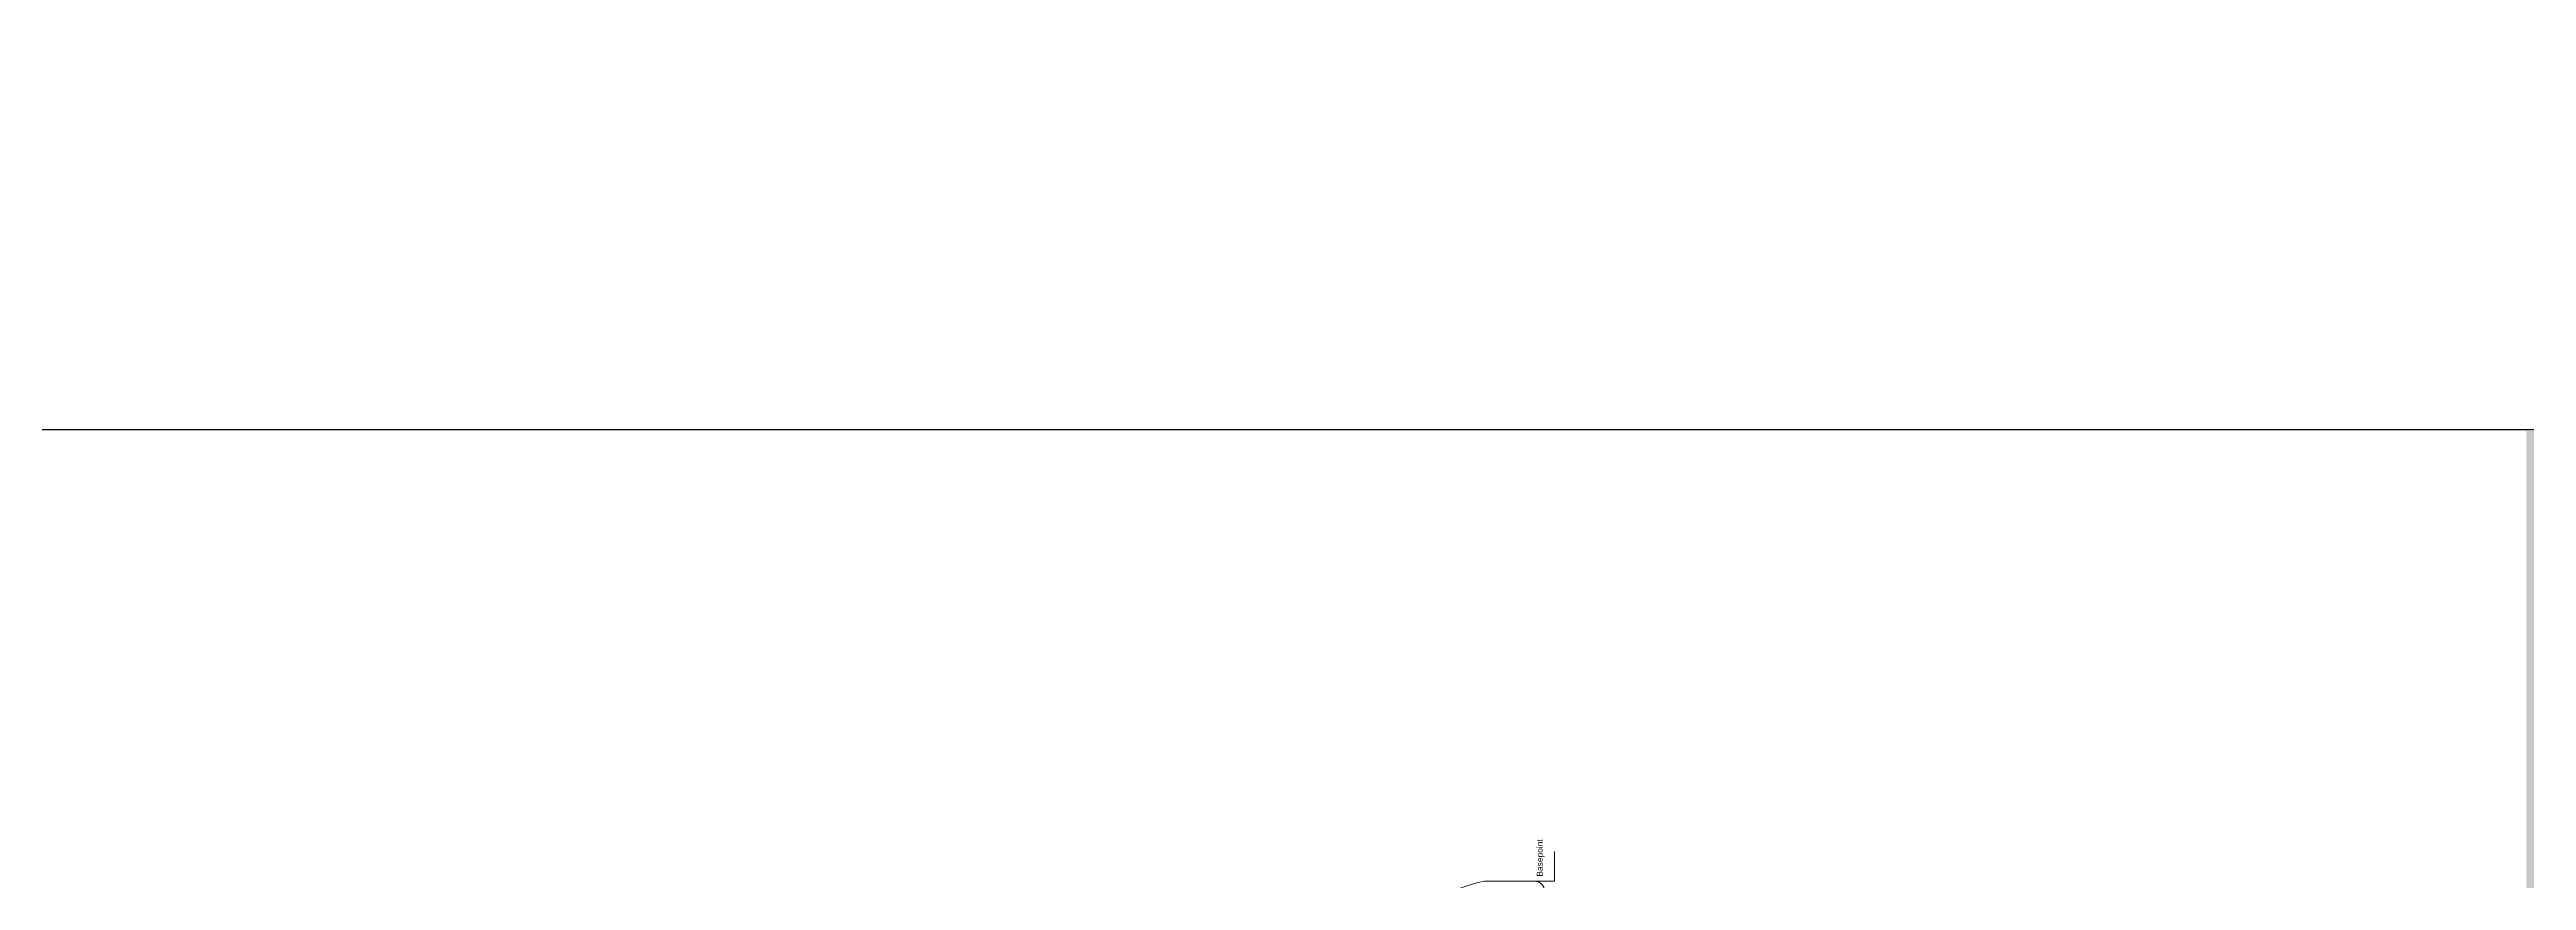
# Model space of a CAD drawing. Header units: millimetres. Extents: x 2258 to 5600, y 711 to 2563.
# Drawn here: x 2627.76 to 2637.31, y 2009.93 to 2013.13 of the extents above; entities that cross this region are included whole.
import ezdxf

# ---------------------------------------------------------------- set-up
doc = ezdxf.new("R2010")
doc.units = ezdxf.units.MM
for name, color, linetype, lineweight in [('HAT', 8, 'Continuous', 18), ('PQI-A-IN-ELEV', 245, 'Continuous', 9), ('PQI-A-IN-FURN', 39, 'Continuous', 13), ('PQI-A-WIN', 140, 'Continuous', 13)]:
    doc.layers.add(name, color=color, linetype=linetype, lineweight=lineweight)
doc.styles.get("Standard").update_dxf_attribs({"font": 'arial.ttf'})
pattern_1 = [(135, (-4.599427157802303, -2.000253202709217), (1.414213562373095, 1.414213562373094), []), (44.99999999999997, (-4.599427157802303, -2.000253202709217), (1.414213562373095, -1.414213562373095), [])]

# ---------------------------------------------------------------- blocks, each defined once
blk = doc.blocks.new('BASEPOINT')
for p, q in [((0.0001424139276124947, -6.579969547004794e-08), (0.0001424139276124947, 2.998156919277449)), ((-7.890404418731123e-08, 0.0005381883725030789), (2.956911949821283, 0.0005381883725030789))]:
    blk.add_line(p, q)
blk.add_text('Basepoint', height=0.6).set_placement((0.4501424139276011, 1.169999934200292))
blk = doc.blocks.new('PRJ_INSERT_50_593613279190', base_point=(-0.0001424139276124947, 6.579969635822636e-08))
h = blk.add_hatch()
h.set_pattern_fill('NETZ', color=256, scale=2, angle=-135, style=0)
h.set_pattern_definition(pattern_1)
edge = h.paths.add_edge_path()
edge.add_arc((-25.2986551748821, 25.33685661379517), 0.7009491730178186, 21.51182172263535, 179.9580202232992)
edge.add_line((-25.99960415975543, 25.33737018892023), (-25.99960415975543, 25.04407319476772))
edge.add_arc((-22.99300567432547, 25.04730335869381), 3.006600220606113, 180.0615561704665, 218.4438120667934)
edge.add_line((-25.34782986281486, 23.17795910793259), (-22.66887832759071, 19.87456954780984))
edge.add_arc((-24.99886901093642, 17.98482262943097), 3.000000000000037, 9.094947017729282e-13, 39.0438988427839, ccw=False)
edge.add_line((-21.99886901093638, 17.98482262943102), (-21.99960415975543, 22.89588363291494))
edge.add_arc((-21.80286819986766, 22.89686949340595), 0.1967384299873035, 73.53864963038978, 180.2871115812252, ccw=False)
edge.add_arc((-20.77735667004206, 27.1363973986147), 4.165315481917134, 201.7354703606924, 256.536940679372, ccw=False)
h = blk.add_hatch()
h.set_pattern_fill('NETZ', color=256, scale=2, angle=-135, style=0)
h.set_pattern_definition(pattern_1)
edge = h.paths.add_edge_path()
edge.add_arc((-25.29884118967663, 15.92990097243664), 0.6999557455590304, 57.98631243675442, 211.9210534334455, ccw=False)
edge.add_arc((-19.3226781381968, 22.23154655800048), 8.000000000000085, 225.5218146126667, 250.4566767224353)
edge.add_line((-21.99883435313792, 14.69243600613606), (-21.99883435313792, 11.99243600613607))
edge.add_arc((-17.18761768759084, 21.15341065885029), 10.347524457111, 212.7227798498215, 242.2921684265773, ccw=False)
for points in [[(-24.64653276932265, 25.5938899021485, 0.8276115379937076), (-25.99960415975543, 25.33737018892023), (-25.99960415975543, 25.04407319476772, 0.1690577026555226), (-25.34782986281486, 23.17795910793259), (-22.66887832759071, 19.87456954780984, -0.172028633719733), (-21.99886901093638, 17.98482262943102), (-21.99960415975543, 22.89588363291494, -0.502665873903851), (-21.74711872695017, 23.08554383215738, -0.2437805197364005)], [(-2.9996041597554, -0.0002532027091888267), (-0.9996041597554282, -0.0002532027091888267), (-0.9996041597554282, 0.9997467972908112, 0.4142135623730953), (0.0003958402445718434, 1.999746797290811), (0.0003958402445718434, 6.99968576213459, 0.2754497923217082), (-12.95498746053668, 20.72978830119703), (-13.4987801833969, 20.87547921919773), (-21.74711872695017, 23.08554383215738, 0.4908735731119964), (-21.99960363186992, 22.89235716621636), (-21.99960415975543, 8.498831269947061, 0.4134286014123665), (-21.49878018514605, 7.99883126994709), (-16.49917691366168, 7.99895334025959, -0.4140724336333067), (-13.4993600191304, 4.99901437541584), (-13.4997262300679, 0.4997467972908396, 0.4145422967863972), (-12.99972623005545, -0.0002532027091888267), (-9.4996041597554, -0.0002532027091888267), (-8.999604159755428, 0.4997467972908112), (-7.900301253550346, 0.4997467972908112, -0.3394542588633756), (-6.934375427261251, -0.2414341576066761), (-6.833775398766115, -0.616878575193482, -0.2125565616700221), (-7.151913544625224, -2.625523775487352), (-8.221519635700396, -4.272572720216715, -0.2539676464749438), (-8.64085491967311, -4.500253202709189), (-9.4996041597554, -4.500253202709189, 0.9999999999999998), (-9.499604159755428, -6.500253202709189), (-7.793416178963419, -6.500253202709189, 0.2539676464749436), (-7.374080894990705, -6.272572720216715), (-4.599604159755422, -2.000253202709189), (-5.080515119112796, -0.2054690684707623, -0.4931454260313039), (-4.539383952963, 0.4997467972908112), (-3.499604159755428, 0.4997467972908112)], [(-11.42529910746382, 4.398301554569116), (-11.67521772063223, 4.648220167737549), (-11.67518934724402, 4.99681561511963, 0.4143806464059874), (-16.47699159288866, 9.798953292317549), (-19.97463643905309, 9.798867893821665, -0.4142192835227657), (-20.47464864704703, 10.29886545226626), (-20.47469716813362, 20.23598399228959, -0.4931444461757075), (-19.84529152645141, 20.71895038669777), (-13.92035110165813, 19.13141841279122, -0.2806694375655193), (-1.775433314866724, 6.796828412494932), (-1.775433314866724, 2.799947168277612, -0.4141795785361847), (-2.27537530013138, 2.299947171643282), (-9.721617126769878, 2.299083188139662), (-10.22101444201963, 1.799746797290851), (-11.17540886933981, 1.799746797290823, -0.4142374021652741), (-11.67540886768362, 2.299787494018688), (-11.67525840742312, 4.148342254609815)], [(-25.89294784582112, 15.55979919337321, -0.7949711117343725), (-24.92777936059083, 16.52340848269796, 0.1092301940154678), (-21.99883435313792, 14.69243600613606), (-21.99883435313792, 11.99243600613607, -0.1297415055080829)]]:
    blk.add_lwpolyline(points, format="xyb", close=True)
blk.add_blockref('BASEPOINT', (-0.0001424139276124947, 6.579969635822636e-08))
blk = doc.blocks.new('w2')
at = {"layer": 'PQI-A-IN-ELEV', "ltscale": 1000}
blk.add_line((-1699.99999995008, -100), (-1.455191522836685e-11, -100), dxfattribs=at)
at = {"ltscale": 1000, "rotation": 270}
blk.add_blockref('PRJ_INSERT_50_593613279190', (-1602.999512801463, -55.00001577765215), dxfattribs=at)

msp = doc.modelspace()

# ---------------------------------------------------------------- hatches: boundary and pattern name
at = {"layer": 'PQI-A-IN-FURN', "true_color": 0x000000}
h = msp.add_hatch(color=18, dxfattribs=at)
h.dxf.hatch_style = 1
h.paths.add_polyline_path([(3118.594475107944, 2003.936957305746), (3118.594475105301, 2011.663350182216), (3077.188741472408, 2011.663351105768), (3077.188741427466, 2144.943628222625), (3073.325544989139, 2144.943628221279), (3073.325545036674, 2003.936958227985)])
h.paths.add_polyline_path([(2820.509074296275, 2003.939069580288), (2820.509075733068, 2061.886012272144), (2816.646941522401, 2061.886012367906), (2812.782682127691, 2061.886012366559), (2812.782680882409, 2011.663351164796), (2812.783743741049, 2011.663351166223), (2812.783743743693, 2003.939069771838)])
h.paths.add_polyline_path([(2855.268763654038, 2003.936958154577), (2855.268763651402, 2011.663351528504), (2820.510563995038, 2011.663351865461), (2820.51056399767, 2003.939069580251), (2824.372270005566, 2003.9390694845)])
h.paths.add_polyline_path([(2812.782680690831, 2003.936958373776), (2812.782680882409, 2011.663351164796), (2799.61801254933, 2011.663333486862), (2799.618012551964, 2003.936958369327)])
h.paths.add_polyline_path([(2816.646941522401, 2061.88701620083), (2816.646941507033, 2105.992643543664), (2816.646941495277, 2141.08153201746), (2907.210198984769, 2141.082103081602), (2907.210198983463, 2144.9452995199), (2812.783745055691, 2144.944728454394), (2812.783745083449, 2061.887016345156)])
h.paths.add_polyline_path([(2674.049790484261, 2003.939031802973), (2674.049790481618, 2011.664450025519), (2674.053074974817, 2056.091179740184), (2670.19094156643, 2056.091179738838), (2666.326681590207, 2056.091428841968), (2666.326682598728, 2011.664056567998), (2666.328172289352, 2011.66405676618), (2666.328172291991, 2003.939031799036)])
h.paths.add_polyline_path([(2699.155793496615, 2003.936958103399), (2699.15579349399, 2011.663350978584), (2674.053075987899, 2011.664449881692), (2674.053076151175, 2003.938057006488)])
h.paths.add_polyline_path([(2666.326682774121, 2003.937663691424), (2666.326682598728, 2011.664056567998), (2637.306120329025, 2011.66019580353), (2637.306120331668, 2003.933802926951)])
h.paths.add_polyline_path([(2674.054138004774, 2056.09218371882), (2674.054137975141, 2144.944699243186), (2641.206827321159, 2144.943628075895), (2641.20682732247, 2141.080431637647), (2652.190941538101, 2141.080837577568), (2652.1909415381, 2141.081502797588), (2670.1909415381, 2141.081502803589), (2670.19094156643, 2056.092183716867)])
h.paths.add_polyline_path([(2556.205884372092, 2052.233177682914), (2556.205884342236, 2141.080292276411), (2606.438059378474, 2141.080431625929), (2606.438059377162, 2144.94362806418), (2580.99987876086, 2144.943628055591), (2580.999878760189, 2146.875226272701), (2577.136682321838, 2146.875226271384), (2577.136682322493, 2144.943628054263), (2552.342687902716, 2144.943513588596), (2552.342687928882, 2067.080254800401), (2552.342687935268, 2057.055794436388), (2552.342687935883, 2056.089995363369), (2529.15986534479, 2056.0899953486), (2529.161609948896, 2050.296963578234), (2536.883638165748, 2050.299512695668), (2536.883119250771, 2052.226799048172)])

# ---------------------------------------------------------------- linework, layer by layer
at = {"layer": 'HAT', "color": 18, "lineweight": 30, "true_color": 0x000000}
msp.add_line((2666.328172289352, 2011.66405676618), (2556.212946454159, 2011.664816188682), dxfattribs=at)

# ---------------------------------------------------------------- block references
at = {"layer": 'PQI-A-WIN', "ltscale": 1000, "xscale": 0.03863196438221001, "yscale": 0.03863196438221001, "zscale": 0.03863196438221001, "rotation": 179.997245771198}
msp.add_blockref('w2', (2571.631595251827, 2007.803311663103), dxfattribs=at)

doc.saveas('drawing.dxf')
